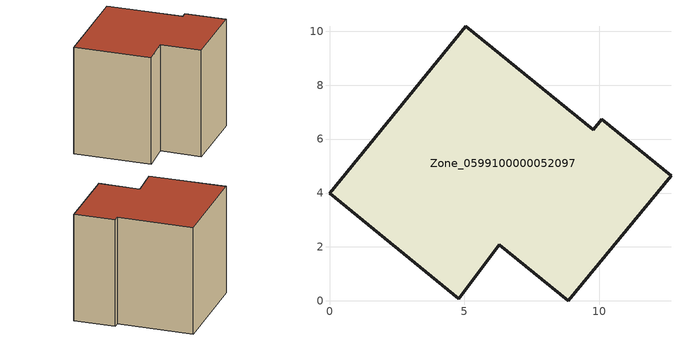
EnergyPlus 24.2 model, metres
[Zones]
Zone_0599100000052097
 floor ground (C_G): 6.3,2.08 4.8,0.08 0,3.98 5.05,10.19 9.78,6.34 10.1,6.73 12.66,4.64 8.85,0 z0
 wall outside (C_F): 5.05,10.19 0,3.98 4.8,0.08 6.3,2.08 8.85,0 12.66,4.64 10.1,6.73 9.78,6.34 5.05,10.19 z0:8.87
 roof outside (C_R): 9.78,6.34 5.05,10.19 0,3.98 4.8,0.08 6.3,2.08 8.85,0 12.66,4.64 10.1,6.73 z8.87
[BUILDING]
Pand.0599100000052097: North Axis=0; Terrain=City; Loads Convergence Tolerance Value=0.04; Temperature Convergence Tolerance Value=0.4; Solar Distribution=FullExterior; Maximum Number of Warmup Days=25; Minimum Number of Warmup Days=1
[Site:Location]
Rotterdam.The.Hague.AP_ZH_NLD Design_Conditions: Latitude=51.96; Longitude=4.45; Time Zone=1; Elevation=-4.5
[SITE:GROUNDTEMPERATURE:BUILDINGSURFACE]
18, 18, 18, 18, 18, 18, 18, 18, 18, 18, 18, 18
[MATERIAL] Thermal Absorptance=0.9; Solar Absorptance=0.7; Visible Absorptance=0.7
Name | Roughness | Thickness | Conductivity | Density | Specific Heat
G.TC.1946-1964 | MediumSmooth | 0.15 | 1 | 540 | 1210
F.TC.1946-1964 | Rough | 0.3 | 0.857143 | 1920 | 840
R.TC.1946-1964 | MediumRough | 0.2 | 0.235294 | 1500 | 1000
[CONSTRUCTION]
C_G: G.TC.1946-1964
C_F: F.TC.1946-1964
C_R: R.TC.1946-1964
[ZONE]
Zone_0599100000052097: Type=1; Multiplier=1; Ceiling Height=Autocalculate; Volume=Autocalculate; Floor Area=autocalculate; Part of Total Floor Area=Yes
[ZONEINFILTRATION:DESIGNFLOWRATE]
Infil_Zone_0599100000052097: Zone or ZoneList or Space or SpaceList=Zone_0599100000052097; Schedule=AlwaysOn; Design Flow Rate Calculation Method=Flow/Area; Flow Rate per Floor Area=0.003; Constant Term Coefficient=1; Temperature Term Coefficient=0; Velocity Term Coefficient=0; Velocity Squared Term Coefficient=0
[HVACTEMPLATE:ZONE:IDEALLOADSAIRSYSTEM]
Zone_0599100000052097: Maximum Heating Supply Air Temperature=50; Minimum Cooling Supply Air Temperature=13; Maximum Heating Supply Air Humidity Ratio=0.0156; Minimum Cooling Supply Air Humidity Ratio=0.0077; Heating Limit=NoLimit; Cooling Limit=NoLimit; Dehumidification Control Type=ConstantSensibleHeatRatio; Cooling Sensible Heat Ratio=0.7; Dehumidification Setpoint=60; Humidification Control Type=None; Humidification Setpoint=30; Outdoor Air Method=None; Outdoor Air Flow Rate per Person=0.00944; Outdoor Air Flow Rate per Zone Floor Area=0; Outdoor Air Flow Rate per Zone=0; Demand Controlled Ventilation Type=None; Outdoor Air Economizer Type=NoEconomizer; Heat Recovery Type=None; Sensible Heat Recovery Effectiveness=0.7; Latent Heat Recovery Effectiveness=0.65
[ZONECONTROL:THERMOSTAT]
ThermostatControl_Zone_0599100000052097: Zone or ZoneList=Zone_0599100000052097; Control Type Schedule=DualSetpointControlType; Control 1=Thermostat_Zone_0599100000052097; Temperature Difference Between Cutout And Setpoint=0
[THERMOSTATSETPOINT:DUALSETPOINT]
Thermostat_Zone_0599100000052097: Heating Setpoint Temperature Schedule=HeatingSetpoint_Zone_0599100000052097; Cooling Setpoint Temperature Schedule=CoolingSetpoint_Zone_0599100000052097
[SCHEDULE:COMPACT]
HeatingSetpoint_Zone_0599100000052097: Through: 12/31, For: AllDays, Until: 24:00, 21
CoolingSetpoint_Zone_0599100000052097: Through: 12/31, For: AllDays, Until: 24:00, 24
DualSetpointControlType: Through: 12/31, For: AllDays, Until: 24:00, 4
AlwaysOn: Through: 12/31, For: AllDays, Until: 24:00, 1
